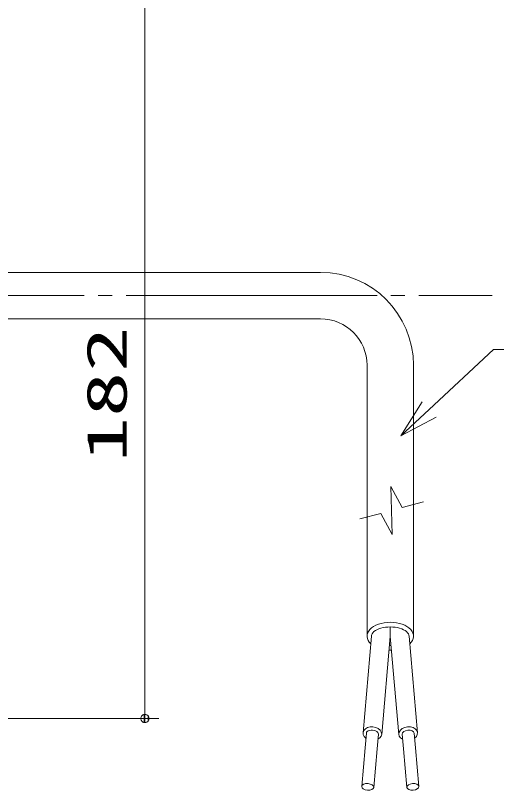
# Model space of a CAD drawing. Units: millimetres on the paper. Extents: x -305 to 305, y -152 to 152.
# Drawn here: x -58 to -23.5, y -95.2 to -39.6 of the extents above; entities that cross this region are included whole.
import ezdxf
from ezdxf.enums import TextEntityAlignment as Align

# ---------------------------------------------------------------- set-up
doc = ezdxf.new("R2010")
doc.units = ezdxf.units.MM
doc.linetypes.add('LONG_CHAIN', pattern=[21, 18, -1, 1, -1])
doc.layers.add('0-1_S2', color=7, linetype='Continuous', lineweight=9)
doc.layers.add('0-2_0', color=7, linetype='Continuous', lineweight=9)
doc.styles.add('ＭＳ ゴシック', font='')
doc.styles.get('ＭＳ ゴシック').set_extended_font_data('MS Gothic')

# ---------------------------------------------------------------- blocks, each defined once
blk = doc.blocks.new('_DOTSMALL')
at = {"layer": '0-2_0'}
for p, q in [((0.0746, 0.1), (-0.0746, 0.1)), ((0.1223, -0.0248), (-0.1223, -0.0248))]:
    blk.add_line(p, q, dxfattribs=at)
for points in [[(0.125, 0), (0.124, 0.0157), (0.1211, 0.0311), (0.1162, 0.046), (0.1095, 0.0602), (0.1011, 0.0735), (0.0911, 0.0856), (0.0797, 0.0963), (0.067, 0.1055), (0.0532, 0.1131), (0.0386, 0.1189), (0.0234, 0.1228), (0.0078, 0.1248), (-0.0078, 0.1248), (-0.0234, 0.1228), (-0.0386, 0.1189), (-0.0532, 0.1131), (-0.067, 0.1055), (-0.0797, 0.0963), (-0.0911, 0.0856), (-0.1011, 0.0735), (-0.1095, 0.0602), (-0.1162, 0.046), (-0.1211, 0.0311), (-0.124, 0.0157), (-0.125, 0), (0, 0)], [(-0.125, 0), (-0.124, -0.0157), (-0.1211, -0.0311), (-0.1162, -0.046), (-0.1095, -0.0602), (-0.1011, -0.0735), (-0.0911, -0.0856), (-0.0797, -0.0963), (-0.067, -0.1055), (-0.0532, -0.1131), (-0.0386, -0.1189), (-0.0234, -0.1228), (-0.0078, -0.1248), (0.0078, -0.1248), (0.0234, -0.1228), (0.0386, -0.1189), (0.0532, -0.1131), (0.067, -0.1055), (0.0797, -0.0963), (0.0911, -0.0856), (0.1011, -0.0735), (0.1095, -0.0602), (0.1162, -0.046), (0.1211, -0.0311), (0.124, -0.0157), (0.125, 0), (0, 0)]]:
    blk.add_lwpolyline(points, close=True, dxfattribs=at)
blk = doc.blocks.new('_OPEN30')
at = {"layer": '0-2_0'}
blk.add_line((0, 0), (-1, 0), dxfattribs=at)
blk.add_lwpolyline([(-1, 0.2679), (0, 0), (-1, -0.2679)], dxfattribs=at)

msp = doc.modelspace()

# ---------------------------------------------------------------- linework, layer by layer
at = {"layer": '0-1_S2'}
for p, q in [((-48.738, -29.406), (-48.738, -90.072)), ((-36.14, -58.072), (-60.446, -58.072)), ((-36.14, -61.406), (-60.446, -61.406)), ((-32.807, -64.739), (-32.807, -67.299)), ((-29.473, -64.739), (-29.473, -66.406)), ((-29.473, -66.406), (-29.473, -84.172)), ((-32.807, -67.299), (-32.807, -84.172)), ((-31.14, -83.506), (-31.14, -84.202)), ((-31.14, -83.506), (-31.14, -84.172)), ((-32.487, -84.172), (-33.092, -91.093)), ((-31.14, -84.202), (-31.753, -91.211)), ((-31.14, -84.202), (-30.527, -91.211)), ((-29.793, -84.172), (-29.188, -91.093)), ((-68.836, -90.072), (-47.738, -90.072)), ((-32.853, -91.115), (-32.946, -92.183)), ((-29.427, -91.115), (-29.333, -92.183)), ((-31.992, -91.191), (-32.086, -92.259)), ((-30.288, -91.191), (-30.194, -92.259)), ((-32.946, -92.183), (-33.188, -94.94)), ((-32.086, -92.259), (-32.327, -95.016)), ((-30.194, -92.259), (-29.953, -95.016)), ((-29.333, -92.183), (-29.092, -94.94))]:
    msp.add_line(p, q, dxfattribs=at)
at = {"layer": '0-1_S2', "linetype": 'LONG_CHAIN'}
msp.add_line((-92.089, -59.739), (-23.835, -59.739), dxfattribs=at)
at = {"layer": '0-1_S2'}
for points in [[(18.47, -63.601), (-23.738, -63.601), (-28.349, -67.91)], [(-33.332, -75.762), (-31.821, -75.357), (-31.004, -76.863), (-31.094, -73.437), (-30.276, -74.943), (-28.765, -74.538)]]:
    msp.add_lwpolyline(points, dxfattribs=at)
for radius in [6.667, 3.333]:
    msp.add_arc((-36.14, -64.739), radius, 0, 90, dxfattribs=at)
for centre, major_axis, ratio, start_param, end_param in [((-31.14, -84.172), (-1.667, 0), 0.6, 4.712389, 6.862769), ((-31.14, -84.172), (-1.667, 0), 0.6, 2.562009, 4.712389), ((-31.14, -84.172), (1.347, 0), 0.495086, 6.283185, 9.424778), ((-31.14, -84.172), (1.347, 0), 0.495086, 4.671006, 4.753771), ((-31.14, -84.172), (-1.667, 0), 0.6, 1.51989, 1.621703), ((-32.423, -91.153), (0.669, -0.059), 0.714283, 5.411197, 10.296747), ((-32.423, -91.153), (0.43, -0.038), 0.555548, 6.283185, 9.424778), ((-29.857, -91.153), (-0.669, -0.059), 0.714283, 2.269623, 7.155173), ((-29.857, -91.153), (-0.43, -0.038), 0.555548, 3.141593, 6.283185)]:
    msp.add_ellipse(centre, major_axis=major_axis, ratio=ratio, start_param=start_param, end_param=end_param, dxfattribs=at)
for centre, major_axis in [((-32.757, -94.978), (0.43, -0.038)), ((-29.523, -94.978), (-0.43, -0.038))]:
    msp.add_ellipse(centre, major_axis=major_axis, ratio=0.555561, dxfattribs=at)

# ---------------------------------------------------------------- block references
for name, p, xscale, yscale, rotation in [('_OPEN30', (-30.373, -69.802), 2.77, 2.77, 223.06277), ('_DOTSMALL', (-48.738, -90.072), 2.32, 2.32, 270)]:
    msp.add_blockref(name, p, dxfattribs=dict(at, xscale=xscale, yscale=yscale, rotation=rotation))

# ---------------------------------------------------------------- texts
at = {"layer": '0-1_S2', "style": 'ＭＳ ゴシック', "width": 1.65}
msp.add_text('182', height=2.886, rotation=90, dxfattribs=at).set_placement((-49.182, -71.678), align=Align.BOTTOM_LEFT)

doc.saveas('drawing.dxf')
